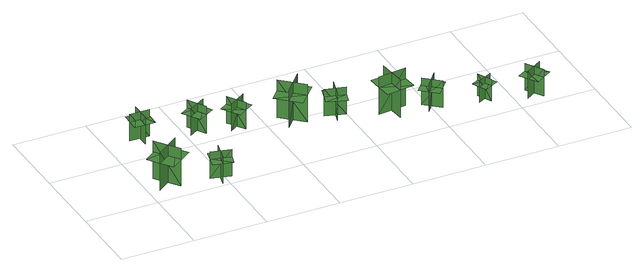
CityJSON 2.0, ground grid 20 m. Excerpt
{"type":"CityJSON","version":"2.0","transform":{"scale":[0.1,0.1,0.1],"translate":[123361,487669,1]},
"CityObjects":{
"tree1":{"type":"SolitaryVegetationObject","geometry":[{"type":"MultiSurface","lod":"1","boundaries":[[[0,1,2]],[[0,2,3]],[[4,5,6]],[[4,6,7]],[[8,9,10]],[[8,10,11]],[[8,11,12]],[[8,12,13]]]}]},
"tree2":{"type":"SolitaryVegetationObject","geometry":[{"type":"MultiSurface","lod":"1","boundaries":[[[14,15,16]],[[14,16,17]],[[18,19,20]],[[18,20,21]],[[22,23,24]],[[22,24,25]],[[22,25,26]],[[22,26,27]]]}]},
"tree3":{"type":"SolitaryVegetationObject","geometry":[{"type":"MultiSurface","lod":"1","boundaries":[[[28,29,30]],[[28,30,31]],[[32,33,34]],[[32,34,35]],[[36,37,38]],[[36,38,39]],[[36,39,40]],[[36,40,41]]]}]},
"tree4":{"type":"SolitaryVegetationObject","geometry":[{"type":"MultiSurface","lod":"1","boundaries":[[[42,43,44]],[[42,44,45]],[[46,47,48]],[[46,48,49]],[[50,51,52]],[[50,52,53]],[[50,53,54]],[[50,54,55]]]}]},
"tree5":{"type":"SolitaryVegetationObject","geometry":[{"type":"MultiSurface","lod":"1","boundaries":[[[56,57,58]],[[56,58,59]],[[60,61,62]],[[60,62,63]],[[64,65,66]],[[64,66,67]],[[64,67,68]],[[64,68,69]]]}]},
"tree6":{"type":"SolitaryVegetationObject","geometry":[{"type":"MultiSurface","lod":"1","boundaries":[[[70,71,72]],[[70,72,73]],[[74,75,76]],[[74,76,77]],[[78,79,80]],[[78,80,81]],[[78,81,82]],[[78,82,83]]]}]},
"tree7":{"type":"SolitaryVegetationObject","geometry":[{"type":"MultiSurface","lod":"1","boundaries":[[[84,85,86]],[[84,86,87]],[[88,89,90]],[[88,90,91]],[[92,93,94]],[[92,94,95]],[[92,95,96]],[[92,96,97]]]}]},
"tree8":{"type":"SolitaryVegetationObject","geometry":[{"type":"MultiSurface","lod":"1","boundaries":[[[98,99,100]],[[98,100,101]],[[102,103,104]],[[102,104,105]],[[106,107,108]],[[106,108,109]],[[106,109,110]],[[106,110,111]]]}]},
"tree9":{"type":"SolitaryVegetationObject","geometry":[{"type":"MultiSurface","lod":"1","boundaries":[[[112,113,114]],[[112,114,115]],[[116,117,118]],[[116,118,119]],[[120,121,122]],[[120,122,123]],[[120,123,124]],[[120,124,125]]]}]},
"tree10":{"type":"SolitaryVegetationObject","geometry":[{"type":"MultiSurface","lod":"1","boundaries":[[[126,127,128]],[[126,128,129]],[[130,131,132]],[[130,132,133]],[[134,135,136]],[[134,136,137]],[[134,137,138]],[[134,138,139]]]}]},
"tree11":{"type":"SolitaryVegetationObject","geometry":[{"type":"MultiSurface","lod":"1","boundaries":[[[140,141,142]],[[140,142,143]],[[144,145,146]],[[144,146,147]],[[148,149,150]],[[148,150,151]],[[148,151,152]],[[148,152,153]]]}]}
},
"vertices":[
[85,44,0],[39,106,0],[39,106,108],[85,44,108],[93,95,0],[30,49,0],[30,49,108],[93,95,108],[93,95,78],[69,126,78],[7,80,78],[30,49,78],[53,18,78],[116,64,78],
[119,287,1],[64,289,1],[64,289,78],[119,287,78],[94,314,1],[93,259,1],[93,259,78],[94,314,78],[94,314,56],[66,315,56],[65,259,56],[93,259,56],[120,258,56],[122,313,56],
[195,62,1],[182,8,1],[182,8,78],[195,62,78],[163,43,1],[217,30,1],[217,30,78],[163,43,78],[163,43,57],[157,16,57],[210,3,57],[217,30,57],[224,57,57],[170,70,57],
[248,233,4],[219,281,4],[219,281,81],[248,233,81],[257,269,4],[209,240,4],[209,241,81],[257,269,81],[257,269,59],[242,293,59],[195,264,59],[209,241,59],[224,217,59],[271,245,59],
[307,212,6],[353,243,6],[353,243,83],[307,212,83],[343,205,6],[312,251,6],[312,251,83],[343,205,83],[343,205,61],[366,220,61],[335,266,61],[312,251,61],[289,236,61],[320,190,61],
[444,171,2],[496,228,2],[496,228,110],[444,171,110],[496,173,2],[438,225,2],[438,225,110],[496,173,110],[496,173,80],[522,201,80],[464,254,80],[438,225,80],[412,196,80],[469,144,80],
[565,146,3],[580,199,3],[580,199,80],[565,146,80],[598,164,3],[544,179,3],[544,179,80],[598,164,80],[598,164,59],[605,191,59],[552,206,59],[544,179,59],[537,153,59],[590,137,59],
[701,166,3],[710,89,3],[710,89,111],[701,166,111],[669,126,3],[746,134,3],[746,134,111],[669,126,111],[669,126,81],[673,87,81],[750,95,81],[746,134,81],[742,172,81],[665,164,81],
[783,122,2],[825,86,2],[825,86,79],[783,122,79],[786,85,2],[821,128,2],[821,128,79],[786,85,79],[786,85,58],[807,68,58],[843,110,58],[821,128,58],[800,145,58],[765,103,58],
[944,57,4],[924,96,4],[924,96,66],[944,57,66],[953,85,4],[914,64,4],[914,64,66],[953,85,66],[953,85,49],[943,104,49],[904,84,49],[914,64,49],[924,45,49],[963,65,49],
[1076,59,4],[1030,29,4],[1030,29,81],[1076,59,81],[1040,67,4],[1070,21,4],[1070,21,81],[1040,67,81],[1040,67,59],[1017,52,59],[1047,6,59],[1070,21,59],[1093,36,59],[1063,82,59]
]}
